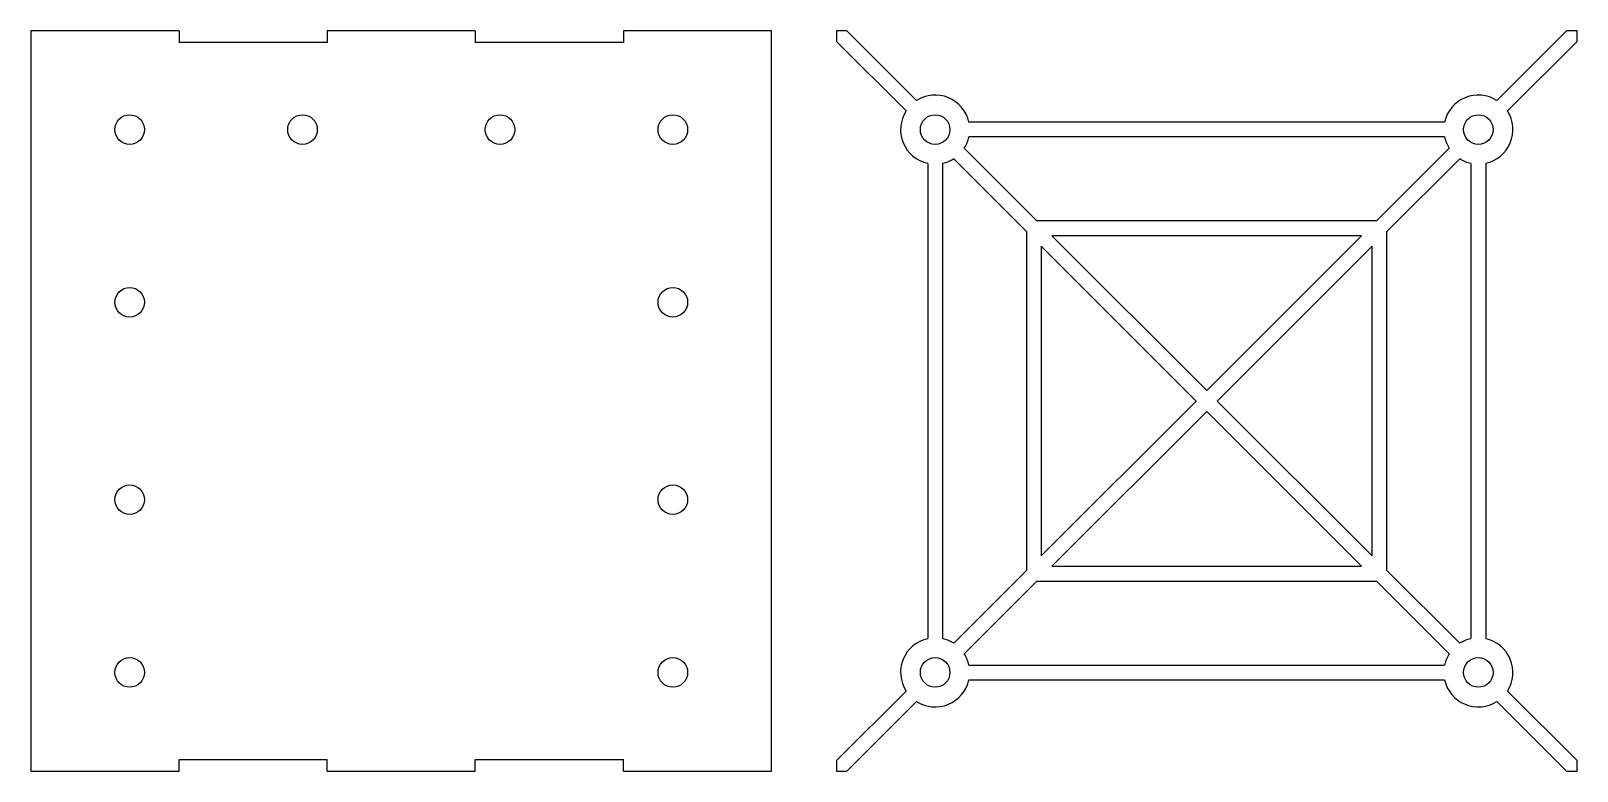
# Model space of a CAD drawing. Header units: millimetres. Extents: x 19 to 436, y 51 to 251.
import ezdxf

# ---------------------------------------------------------------- set-up
doc = ezdxf.new("R2010")
doc.units = ezdxf.units.MM

msp = doc.modelspace()

# ---------------------------------------------------------------- linework, layer by layer
for p, q in [((58.94, 251.33), (58.94, 248.16)), ((98.94, 251.33), (98.94, 248.16)), ((138.94, 251.33), (138.94, 248.16)), ((178.94, 251.33), (178.94, 248.16)), ((239.28, 251.33), (258.08, 232.53)), ((433.62, 251.33), (414.81, 232.53)), ((236.45, 248.5), (255.25, 229.7)), ((436.45, 248.5), (417.64, 229.7)), ((270.97, 219.63), (290.61, 200)), ((401.92, 219.63), (382.28, 200)), ((268.15, 216.81), (287.78, 197.17)), ((404.75, 216.81), (385.11, 197.17)), ((407.78, 215.55), (407.78, 87.12)), ((411.78, 215.55), (411.78, 87.12)), ((291.78, 193.17), (333.62, 151.33)), ((294.61, 196), (336.45, 154.16)), ((378.28, 196), (336.45, 154.16)), ((381.11, 193.17), (339.28, 151.33)), ((333.62, 151.33), (291.78, 109.49)), ((339.28, 151.33), (381.11, 109.49)), ((336.45, 148.5), (294.61, 106.67)), ((336.45, 148.5), (378.28, 106.67)), ((287.78, 105.49), (268.15, 85.86)), ((385.11, 105.49), (404.75, 85.86)), ((290.61, 102.67), (270.97, 83.03)), ((382.28, 102.67), (401.92, 83.03)), ((255.25, 72.97), (236.45, 54.16)), ((417.64, 72.97), (436.45, 54.16)), ((258.08, 70.14), (239.28, 51.33)), ((414.81, 70.14), (433.62, 51.33)), ((58.94, 51.33), (58.94, 54.51)), ((98.94, 51.33), (98.94, 54.51)), ((138.94, 51.33), (138.94, 54.51)), ((178.94, 51.33), (178.94, 54.51))]:
    msp.add_line(p, q)
for points in [[(58.94, 251.33), (18.94, 251.33), (18.94, 51.33), (58.94, 51.33)], [(138.94, 251.33), (98.94, 251.33)], [(178.94, 51.33), (218.94, 51.33), (218.94, 251.33), (178.94, 251.33)], [(239.28, 251.33), (236.45, 251.33), (236.45, 248.5)], [(436.45, 248.5), (436.45, 251.33), (433.62, 251.33)], [(98.94, 248.16), (58.94, 248.16)], [(178.94, 248.16), (138.94, 248.16)], [(400.66, 226.67), (272.23, 226.67)], [(400.66, 222.67), (272.23, 222.67)], [(261.11, 215.55), (261.11, 87.12)], [(265.11, 215.55), (265.11, 87.12)], [(287.78, 197.17), (287.78, 105.49)], [(382.28, 200), (290.61, 200)], [(385.11, 105.49), (385.11, 197.17)], [(291.78, 193.17), (291.78, 109.49)], [(378.28, 196), (294.61, 196)], [(381.11, 109.49), (381.11, 193.17)], [(294.61, 106.67), (378.28, 106.67)], [(290.61, 102.67), (382.28, 102.67)], [(272.23, 80), (400.66, 80)], [(272.23, 76), (400.66, 76)], [(58.94, 54.51), (98.94, 54.51)], [(138.94, 54.51), (178.94, 54.51)], [(98.94, 51.33), (138.94, 51.33)], [(236.45, 54.16), (236.45, 51.33), (239.28, 51.33)], [(433.62, 51.33), (436.45, 51.33), (436.45, 54.16)]]:
    msp.add_lwpolyline(points)
for centre in [(45.61, 224.67), (92.28, 224.67), (145.61, 224.67), (192.28, 224.67), (263.11, 224.67), (409.78, 224.67), (45.61, 178), (192.28, 178), (45.61, 124.67), (192.28, 124.67), (45.61, 78), (192.28, 78), (263.11, 78), (409.78, 78)]:
    msp.add_circle(centre, 4)
for centre, start, end in [((263.11, 224.67), 12.3736, 122.6264), ((409.78, 224.67), 57.3736, 167.6264), ((263.11, 224.67), 147.3736, 257.6264), ((409.78, 224.67), 282.3736, 32.6264), ((263.11, 224.67), 327.3736, 347.6264), ((409.78, 224.67), 192.3736, 212.6264), ((263.11, 224.67), 282.3736, 302.6264), ((409.78, 224.67), 237.3736, 257.6264), ((263.11, 78), 102.3736, 212.6264), ((263.11, 78), 57.3736, 77.6264), ((409.78, 78), 102.3736, 122.6264), ((409.78, 78), 327.3736, 77.6264), ((263.11, 78), 12.3736, 32.6264), ((409.78, 78), 147.3736, 167.6264), ((263.11, 78), 237.3736, 347.6264), ((409.78, 78), 192.3736, 302.6264)]:
    msp.add_arc(centre, 9.33, start, end)

doc.saveas('drawing.dxf')
